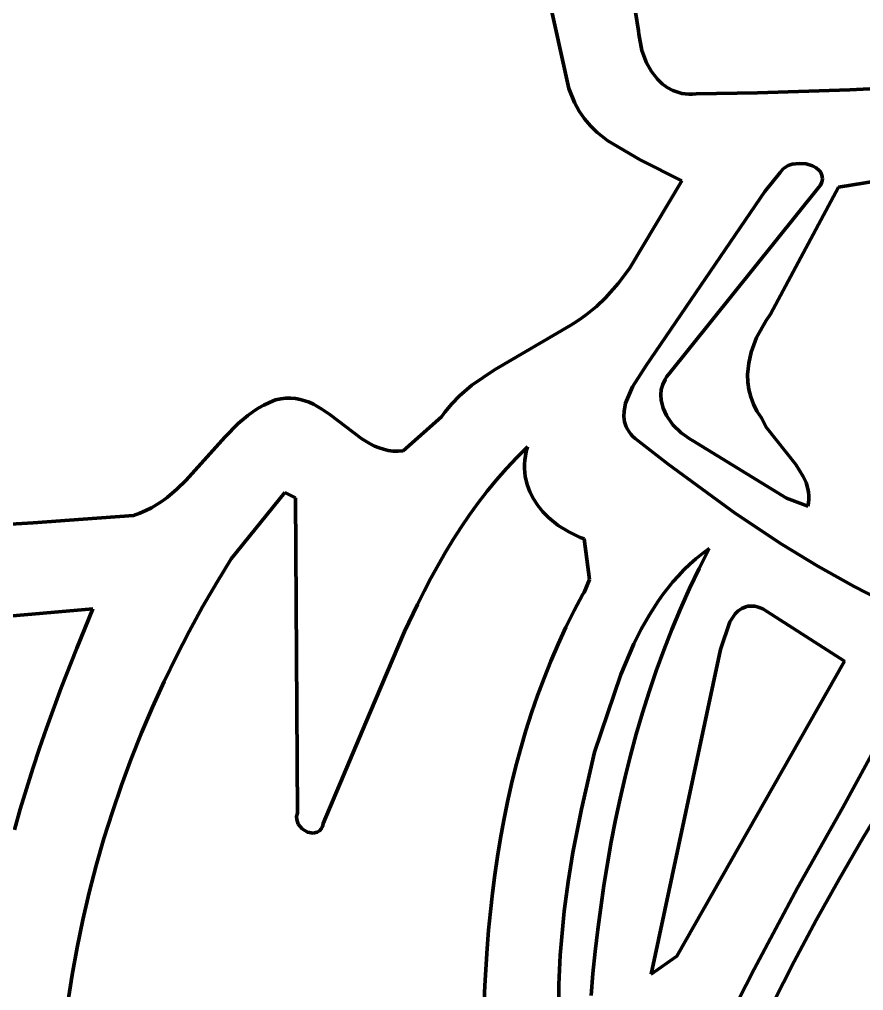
# Model space of a CAD drawing. Header units: millimetres. Extents: x 0 to 14, y 0 to 17.6.
# Drawn here: x 8.891 to 9.895, y 11.495 to 12.651 of the extents above; entities that cross this region are included whole.
import ezdxf

# ---------------------------------------------------------------- set-up
doc = ezdxf.new("R2010")
doc.units = ezdxf.units.MM
doc.layers.add('color#010506ff', color=7, linetype='CONTINUOUS', lineweight=100)
doc.layers.add('color#ffffffff', color=7, linetype='CONTINUOUS', lineweight=100)

msp = doc.modelspace()

# ---------------------------------------------------------------- linework, layer by layer
at = {"layer": 'color#010506ff'}
for p, q in [((9.4876, 13.5414), (9.6275, 12.637)), ((9.5448, 12.5685), (9.5112, 12.7204)), ((9.6275, 12.637), (9.6278, 12.6331)), ((9.6278, 12.6331), (9.6315, 12.6138)), ((9.6315, 12.6138), (9.6372, 12.5989)), ((9.6372, 12.5989), (9.643, 12.5886)), ((9.643, 12.5886), (9.6501, 12.5795)), ((9.6501, 12.5795), (9.6556, 12.5742)), ((9.5515, 12.5518), (9.5448, 12.5685)), ((9.6556, 12.5742), (9.6616, 12.5697)), ((9.6616, 12.5697), (9.6683, 12.5662)), ((9.6683, 12.5662), (9.6755, 12.5636)), ((9.7693, 12.5635), (9.8792, 12.5669)), ((9.8792, 12.5669), (10.0256, 12.5739)), ((9.6755, 12.5636), (9.6793, 12.5627)), ((9.6793, 12.5627), (9.6833, 12.5621)), ((9.6833, 12.5621), (9.6874, 12.5618)), ((9.6874, 12.5618), (9.6917, 12.5619)), ((9.6917, 12.5619), (9.6961, 12.5622)), ((9.6961, 12.5622), (9.7693, 12.5635)), ((9.5541, 12.5466), (9.5515, 12.5518)), ((9.5569, 12.5417), (9.5541, 12.5466)), ((9.5632, 12.5325), (9.5569, 12.5417)), ((9.5703, 12.5241), (9.5632, 12.5325)), ((9.5781, 12.5164), (9.5703, 12.5241)), ((9.5909, 12.5061), (9.5781, 12.5164)), ((9.6294, 12.4834), (9.5909, 12.5061)), ((10.1433, 12.497), (9.8656, 12.4511)), ((9.6791, 12.4584), (9.6294, 12.4834)), ((9.8012, 12.4741), (9.7993, 12.4724)), ((9.8055, 12.4767), (9.8012, 12.4741)), ((9.8105, 12.4784), (9.8055, 12.4767)), ((9.8187, 12.4794), (9.8105, 12.4784)), ((9.827, 12.4787), (9.8187, 12.4794)), ((9.8346, 12.4764), (9.827, 12.4787)), ((9.839, 12.474), (9.8346, 12.4764)), ((9.8426, 12.471), (9.839, 12.474)), ((9.7963, 12.4684), (9.7781, 12.446)), ((9.7977, 12.4706), (9.7963, 12.4684)), ((9.7993, 12.4724), (9.7977, 12.4706)), ((9.844, 12.4693), (9.8426, 12.471)), ((9.8451, 12.4674), (9.844, 12.4693)), ((9.8459, 12.4654), (9.8451, 12.4674)), ((9.8463, 12.4633), (9.8459, 12.4654)), ((9.8464, 12.4611), (9.8463, 12.4633)), ((9.617, 12.3543), (9.6791, 12.4584)), ((9.6632, 12.2281), (9.8423, 12.4509)), ((9.8656, 12.4511), (9.7847, 12.2998)), ((9.8423, 12.4509), (9.844, 12.4536)), ((9.844, 12.4536), (9.8452, 12.4562)), ((9.8452, 12.4562), (9.846, 12.4587)), ((9.846, 12.4587), (9.8464, 12.4611)), ((9.7781, 12.446), (9.6369, 12.2386)), ((9.6033, 12.3363), (9.617, 12.3543)), ((9.5884, 12.3195), (9.6033, 12.3363)), ((9.5775, 12.3091), (9.5884, 12.3195)), ((9.5659, 12.2995), (9.5775, 12.3091)), ((9.5469, 12.2867), (9.5534, 12.2907)), ((9.5534, 12.2907), (9.5598, 12.295)), ((9.5598, 12.295), (9.5659, 12.2995)), ((9.7794, 12.2923), (9.7681, 12.2721)), ((9.7847, 12.2998), (9.7794, 12.2923)), ((9.4563, 12.2335), (9.5469, 12.2867)), ((9.7681, 12.2721), (9.7617, 12.2548)), ((9.7617, 12.2548), (9.7587, 12.2415)), ((9.4294, 12.2152), (9.4563, 12.2335)), ((9.6369, 12.2386), (9.6203, 12.2132)), ((9.7587, 12.2415), (9.7575, 12.228)), ((9.6564, 12.2163), (9.6592, 12.2223)), ((9.6592, 12.2223), (9.661, 12.2253)), ((9.661, 12.2253), (9.6632, 12.2281)), ((9.7575, 12.228), (9.7577, 12.2191)), ((9.7577, 12.2191), (9.7589, 12.2102)), ((9.4146, 12.2026), (9.4294, 12.2152)), ((9.6203, 12.2132), (9.6122, 12.1941)), ((9.6542, 12.2038), (9.6547, 12.2101)), ((9.6547, 12.2101), (9.6564, 12.2163)), ((9.7589, 12.2102), (9.7611, 12.2014)), ((9.1884, 12.1949), (9.1955, 12.1979)), ((9.1955, 12.1979), (9.2018, 12.1993)), ((9.2018, 12.1993), (9.2079, 12.2)), ((9.2079, 12.2), (9.2138, 12.2)), ((9.2138, 12.2), (9.2195, 12.1995)), ((9.2195, 12.1995), (9.225, 12.1985)), ((9.225, 12.1985), (9.2304, 12.1969)), ((9.2304, 12.1969), (9.2356, 12.195)), ((9.4054, 12.1933), (9.4146, 12.2026)), ((9.6546, 12.1975), (9.6542, 12.2038)), ((9.6569, 12.1881), (9.6546, 12.1975)), ((9.7611, 12.2014), (9.7643, 12.1929)), ((9.1688, 12.1837), (9.1751, 12.1878)), ((9.1751, 12.1878), (9.1816, 12.1916)), ((9.1816, 12.1916), (9.1884, 12.1949)), ((9.2356, 12.195), (9.2408, 12.1926)), ((9.2408, 12.1926), (9.2507, 12.1869)), ((9.2507, 12.1869), (9.2603, 12.1803)), ((9.397, 12.1832), (9.4054, 12.1933)), ((9.6104, 12.1845), (9.6102, 12.1781)), ((9.6122, 12.1941), (9.6104, 12.1845)), ((9.661, 12.1791), (9.6569, 12.1881)), ((9.7643, 12.1929), (9.7685, 12.1845)), ((9.7685, 12.1845), (9.774, 12.1765)), ((9.1513, 12.1696), (9.1628, 12.1793)), ((9.1628, 12.1793), (9.1688, 12.1837)), ((9.2603, 12.1803), (9.2984, 12.1513)), ((9.3475, 12.1371), (9.3931, 12.1778)), ((9.3931, 12.1778), (9.397, 12.1832)), ((9.6102, 12.1781), (9.6111, 12.1719)), ((9.6686, 12.168), (9.661, 12.1791)), ((9.774, 12.1765), (9.7797, 12.1655)), ((9.1352, 12.1536), (9.1513, 12.1696)), ((9.6111, 12.1719), (9.6131, 12.1658)), ((9.6131, 12.1658), (9.6145, 12.1629)), ((9.6145, 12.1629), (9.6163, 12.16)), ((9.6782, 12.1585), (9.6686, 12.168)), ((9.7797, 12.1655), (9.8147, 12.1209)), ((9.0892, 12.1021), (9.1352, 12.1536)), ((9.2984, 12.1513), (9.3083, 12.1454)), ((9.6163, 12.16), (9.6184, 12.1572)), ((9.6184, 12.1572), (9.6209, 12.1544)), ((9.6209, 12.1544), (9.6238, 12.1518)), ((9.6238, 12.1518), (9.6628, 12.1212)), ((9.6891, 12.1511), (9.6782, 12.1585)), ((9.6919, 12.1497), (9.6891, 12.1511)), ((9.8037, 12.0809), (9.6919, 12.1497)), ((9.3083, 12.1454), (9.3135, 12.1429)), ((9.3135, 12.1429), (9.3188, 12.1407)), ((9.3188, 12.1407), (9.3242, 12.139)), ((9.3242, 12.139), (9.3297, 12.1377)), ((9.4955, 12.1418), (9.4827, 12.1292)), ((9.4941, 12.1366), (9.4955, 12.1418)), ((9.3297, 12.1377), (9.3355, 12.137)), ((9.3355, 12.137), (9.3414, 12.1368)), ((9.3414, 12.1368), (9.3475, 12.1371)), ((9.4827, 12.1292), (9.4705, 12.1162)), ((9.4924, 12.1262), (9.4931, 12.1314)), ((9.4931, 12.1314), (9.4941, 12.1366)), ((9.4705, 12.1162), (9.4587, 12.1028)), ((9.492, 12.1212), (9.4924, 12.1262)), ((9.492, 12.1162), (9.492, 12.1212)), ((9.4923, 12.1114), (9.492, 12.1162)), ((9.6628, 12.1212), (9.7431, 12.0625)), ((9.8147, 12.1209), (9.8237, 12.1068)), ((9.4929, 12.1066), (9.4923, 12.1114)), ((9.495, 12.0973), (9.4929, 12.1066)), ((9.8237, 12.1068), (9.827, 12.0995)), ((9.0783, 12.0915), (9.0892, 12.1021)), ((9.4587, 12.1028), (9.4475, 12.0892)), ((9.4983, 12.0884), (9.495, 12.0973)), ((9.827, 12.0995), (9.8292, 12.0918)), ((9.8292, 12.0918), (9.8299, 12.0879)), ((9.0607, 12.0773), (9.0668, 12.0818)), ((9.0668, 12.0818), (9.0783, 12.0915)), ((9.2067, 12.0875), (9.143, 12.0087)), ((9.2196, 12.0812), (9.2067, 12.0875)), ((9.2216, 11.7061), (9.2196, 12.0812)), ((9.4475, 12.0892), (9.4367, 12.0752)), ((9.5025, 12.08), (9.4983, 12.0884)), ((9.8292, 12.0712), (9.8037, 12.0809)), ((9.8299, 12.0879), (9.8303, 12.0839)), ((9.8303, 12.0839), (9.8303, 12.0797)), ((9.0411, 12.066), (9.0479, 12.0694)), ((9.0479, 12.0694), (9.0544, 12.0732)), ((9.0544, 12.0732), (9.0607, 12.0773)), ((9.4367, 12.0752), (9.4264, 12.0609)), ((9.5077, 12.0721), (9.5025, 12.08)), ((9.5137, 12.0646), (9.5077, 12.0721)), ((9.8299, 12.0755), (9.8292, 12.0712)), ((9.8303, 12.0797), (9.8299, 12.0755)), ((8.9668, 12.0558), (9.0265, 12.0603)), ((9.0265, 12.0603), (9.034, 12.0629)), ((9.034, 12.0629), (9.0411, 12.066)), ((9.4264, 12.0609), (9.4165, 12.0463)), ((9.5205, 12.0577), (9.5137, 12.0646)), ((9.5319, 12.0485), (9.5205, 12.0577)), ((9.7431, 12.0625), (9.7984, 12.0259)), ((8.8473, 12.0478), (8.9071, 12.0516)), ((8.9071, 12.0516), (8.9668, 12.0558)), ((9.4165, 12.0463), (9.407, 12.0315)), ((9.5446, 12.0406), (9.5319, 12.0485)), ((9.5583, 12.0342), (9.5446, 12.0406)), ((9.563, 12.0324), (9.5583, 12.0342)), ((9.407, 12.0315), (9.3979, 12.0165)), ((9.5693, 11.9841), (9.563, 12.0324)), ((9.7984, 12.0259), (9.8409, 12)), ((9.3979, 12.0165), (9.3891, 12.0012)), ((9.7036, 12.015), (9.696, 12.0088)), ((9.6996, 11.9972), (9.7115, 12.0209)), ((9.7115, 12.0209), (9.7036, 12.015)), ((9.143, 12.0087), (9.1256, 11.9803)), ((9.3891, 12.0012), (9.3806, 11.9858)), ((9.6887, 12.0022), (9.6817, 11.9955)), ((9.696, 12.0088), (9.6887, 12.0022)), ((9.8409, 12), (9.8842, 11.9757)), ((9.675, 11.9884), (9.6686, 11.9812)), ((9.6817, 11.9955), (9.675, 11.9884)), ((9.6882, 11.9732), (9.6996, 11.9972)), ((9.1256, 11.9803), (9.1089, 11.9515)), ((9.3806, 11.9858), (9.3724, 11.9701)), ((9.5629, 11.9687), (9.5693, 11.9841)), ((9.6686, 11.9812), (9.6625, 11.9737)), ((9.3724, 11.9701), (9.3645, 11.9543)), ((9.5511, 11.947), (9.5615, 11.9666)), ((9.5615, 11.9666), (9.5629, 11.9687)), ((9.6566, 11.966), (9.651, 11.9581)), ((9.6625, 11.9737), (9.6566, 11.966)), ((9.6775, 11.9491), (9.6882, 11.9732)), ((9.8842, 11.9757), (9.9137, 11.9605)), ((9.3645, 11.9543), (9.3493, 11.9223)), ((9.651, 11.9581), (9.6405, 11.9418)), ((8.9783, 11.949), (8.8481, 11.9376)), ((8.959, 11.9022), (8.9783, 11.949)), ((9.1089, 11.9515), (9.0929, 11.9222)), ((9.5413, 11.9272), (9.5511, 11.947)), ((9.6405, 11.9418), (9.6309, 11.9248)), ((9.6674, 11.9247), (9.6775, 11.9491)), ((9.7425, 11.9431), (9.7362, 11.9338)), ((9.7463, 11.9468), (9.7425, 11.9431)), ((9.7505, 11.9497), (9.7463, 11.9468)), ((9.7552, 11.9516), (9.7505, 11.9497)), ((9.7577, 11.9522), (9.7552, 11.9516)), ((9.7603, 11.9525), (9.7577, 11.9522)), ((9.7631, 11.9525), (9.7603, 11.9525)), ((9.766, 11.9522), (9.7631, 11.9525)), ((9.769, 11.9515), (9.766, 11.9522)), ((9.7722, 11.9504), (9.769, 11.9515)), ((9.7755, 11.949), (9.7722, 11.9504)), ((9.8728, 11.8868), (9.7755, 11.949)), ((9.7362, 11.9338), (9.7252, 11.9009)), ((9.0929, 11.9222), (9.0776, 11.8926)), ((9.3493, 11.9223), (9.3075, 11.824)), ((9.532, 11.9071), (9.5413, 11.9272)), ((9.6309, 11.9248), (9.622, 11.9073)), ((9.6578, 11.9001), (9.6674, 11.9247)), ((9.5233, 11.8869), (9.532, 11.9071)), ((9.622, 11.9073), (9.6064, 11.8711)), ((8.9406, 11.855), (8.959, 11.9022)), ((9.7252, 11.9009), (9.6425, 11.5143)), ((9.6488, 11.8753), (9.6578, 11.9001)), ((9.0776, 11.8926), (9.0631, 11.8626)), ((9.5152, 11.8665), (9.5233, 11.8869)), ((9.6733, 11.5357), (9.8728, 11.8868)), ((9.6403, 11.8504), (9.6488, 11.8753)), ((9.0631, 11.8626), (9.0492, 11.8322)), ((9.5075, 11.8459), (9.5152, 11.8665)), ((9.6064, 11.8711), (9.5754, 11.7784)), ((8.9232, 11.8072), (8.9406, 11.855)), ((9.6324, 11.8253), (9.6403, 11.8504)), ((9.5004, 11.8252), (9.5075, 11.8459)), ((9.0492, 11.8322), (9.0362, 11.8015)), ((9.3075, 11.824), (9.2525, 11.6936)), ((9.4937, 11.8042), (9.5004, 11.8252)), ((9.625, 11.8001), (9.6324, 11.8253)), ((8.9149, 11.7832), (8.9232, 11.8072)), ((9.4876, 11.7832), (9.4937, 11.8042)), ((9.0362, 11.8015), (9.0238, 11.7705)), ((9.6181, 11.7747), (9.625, 11.8001)), ((9.9149, 11.7934), (9.8708, 11.7126)), ((8.9069, 11.759), (8.9149, 11.7832)), ((9.4818, 11.762), (9.4876, 11.7832)), ((9.0238, 11.7705), (9.0123, 11.7392)), ((9.5754, 11.7784), (9.5596, 11.7106)), ((9.6117, 11.7492), (9.6181, 11.7747)), ((8.8992, 11.7348), (8.9069, 11.759)), ((9.4766, 11.7407), (9.4818, 11.762)), ((9.6057, 11.7235), (9.6117, 11.7492)), ((8.8919, 11.7105), (8.8992, 11.7348)), ((9.0123, 11.7392), (9.0015, 11.7076)), ((9.4718, 11.7193), (9.4766, 11.7407)), ((9.6003, 11.6978), (9.6057, 11.7235)), ((9.8945, 11.676), (9.9234, 11.7238)), ((8.8849, 11.686), (8.8919, 11.7105)), ((9.4674, 11.6977), (9.4718, 11.7193)), ((9.5596, 11.7106), (9.5495, 11.6589)), ((9.8708, 11.7126), (9.817, 11.6171)), ((9.0015, 11.7076), (8.9915, 11.6757)), ((9.2207, 11.7021), (9.2216, 11.7061)), ((9.2208, 11.6982), (9.2207, 11.7021)), ((9.2226, 11.6929), (9.2208, 11.6982)), ((9.2273, 11.6871), (9.2226, 11.6929)), ((9.2502, 11.6876), (9.2479, 11.6848)), ((9.2512, 11.6893), (9.2502, 11.6876)), ((9.2519, 11.6913), (9.2512, 11.6893)), ((9.2525, 11.6936), (9.2519, 11.6913)), ((9.4634, 11.6761), (9.4674, 11.6977)), ((9.5952, 11.6719), (9.6003, 11.6978)), ((8.9915, 11.6757), (8.9823, 11.6437)), ((9.2335, 11.6833), (9.2273, 11.6871)), ((9.2403, 11.682), (9.2335, 11.6833)), ((9.2451, 11.6831), (9.2403, 11.682)), ((9.2479, 11.6848), (9.2451, 11.6831)), ((9.4598, 11.6544), (9.4634, 11.6761)), ((9.8664, 11.6275), (9.8945, 11.676)), ((9.5906, 11.6459), (9.5952, 11.6719)), ((9.4566, 11.6326), (9.4598, 11.6544)), ((9.5495, 11.6589), (9.5439, 11.6242)), ((8.9823, 11.6437), (8.9739, 11.6114)), ((9.5864, 11.6199), (9.5906, 11.6459)), ((9.4537, 11.6107), (9.4566, 11.6326)), ((9.5439, 11.6242), (9.5393, 11.5894)), ((9.5826, 11.5938), (9.5864, 11.6199)), ((9.8392, 11.5786), (9.8664, 11.6275)), ((8.9739, 11.6114), (8.9662, 11.5789)), ((9.4513, 11.5888), (9.4537, 11.6107)), ((9.817, 11.6171), (9.7651, 11.5204)), ((9.4491, 11.5668), (9.4513, 11.5888)), ((9.5393, 11.5894), (9.5358, 11.5544)), ((9.5792, 11.5676), (9.5826, 11.5938)), ((8.9662, 11.5789), (8.9595, 11.5462)), ((9.8129, 11.5292), (9.8392, 11.5786)), ((9.4473, 11.5448), (9.4491, 11.5668)), ((9.5761, 11.5413), (9.5792, 11.5676)), ((9.5358, 11.5544), (9.5345, 11.5369)), ((8.9595, 11.5462), (8.9535, 11.5134)), ((9.4446, 11.5008), (9.4473, 11.5448)), ((9.5734, 11.515), (9.5761, 11.5413)), ((9.5345, 11.5369), (9.5335, 11.5194)), ((9.6425, 11.5143), (9.6733, 11.5357)), ((9.7876, 11.4792), (9.8129, 11.5292)), ((9.5335, 11.5194), (9.5329, 11.5019)), ((9.5711, 11.4887), (9.5734, 11.515)), ((9.7651, 11.5204), (9.7279, 11.4469)), ((8.9535, 11.5134), (8.9483, 11.4805)), ((9.443, 11.4567), (9.4446, 11.5008)), ((9.5329, 11.5019), (9.5326, 11.4844))]:
    msp.add_line(p, q, dxfattribs=at)
at = {"layer": 'color#ffffffff'}
for p, q in [((9.6275, 12.637), (9.4876, 13.5414)), ((9.5112, 12.7204), (9.5448, 12.5685)), ((9.6278, 12.6331), (9.6275, 12.637)), ((9.6315, 12.6138), (9.6278, 12.6331)), ((9.6372, 12.5989), (9.6315, 12.6138)), ((9.643, 12.5886), (9.6372, 12.5989)), ((9.6501, 12.5795), (9.643, 12.5886)), ((9.6556, 12.5742), (9.6501, 12.5795)), ((9.5448, 12.5685), (9.5515, 12.5518)), ((9.6616, 12.5697), (9.6556, 12.5742)), ((9.6683, 12.5662), (9.6616, 12.5697)), ((9.6755, 12.5636), (9.6683, 12.5662)), ((9.8792, 12.5669), (9.7693, 12.5635)), ((10.0256, 12.5739), (9.8792, 12.5669)), ((9.6793, 12.5627), (9.6755, 12.5636)), ((9.6833, 12.5621), (9.6793, 12.5627)), ((9.6874, 12.5618), (9.6833, 12.5621)), ((9.6917, 12.5619), (9.6874, 12.5618)), ((9.6961, 12.5622), (9.6917, 12.5619)), ((9.7693, 12.5635), (9.6961, 12.5622)), ((9.5515, 12.5518), (9.5541, 12.5466)), ((9.5541, 12.5466), (9.5569, 12.5417)), ((9.5569, 12.5417), (9.5632, 12.5325)), ((9.5632, 12.5325), (9.5703, 12.5241)), ((9.5703, 12.5241), (9.5781, 12.5164)), ((9.5781, 12.5164), (9.5909, 12.5061)), ((9.5909, 12.5061), (9.6294, 12.4834)), ((9.8656, 12.4511), (10.1433, 12.497)), ((9.6294, 12.4834), (9.6791, 12.4584)), ((9.7993, 12.4724), (9.8012, 12.4741)), ((9.8012, 12.4741), (9.8055, 12.4767)), ((9.8055, 12.4767), (9.8105, 12.4784)), ((9.8105, 12.4784), (9.8187, 12.4794)), ((9.8187, 12.4794), (9.827, 12.4787)), ((9.827, 12.4787), (9.8346, 12.4764)), ((9.8346, 12.4764), (9.839, 12.474)), ((9.839, 12.474), (9.8426, 12.471)), ((9.7781, 12.446), (9.7963, 12.4684)), ((9.7963, 12.4684), (9.7977, 12.4706)), ((9.7977, 12.4706), (9.7993, 12.4724)), ((9.8426, 12.471), (9.844, 12.4693)), ((9.844, 12.4693), (9.8451, 12.4674)), ((9.8451, 12.4674), (9.8459, 12.4654)), ((9.8459, 12.4654), (9.8463, 12.4633)), ((9.8463, 12.4633), (9.8464, 12.4611)), ((9.6791, 12.4584), (9.617, 12.3543)), ((9.8423, 12.4509), (9.6632, 12.2281)), ((9.7847, 12.2998), (9.8656, 12.4511)), ((9.844, 12.4536), (9.8423, 12.4509)), ((9.8452, 12.4562), (9.844, 12.4536)), ((9.846, 12.4587), (9.8452, 12.4562)), ((9.8464, 12.4611), (9.846, 12.4587)), ((9.6369, 12.2386), (9.7781, 12.446)), ((9.617, 12.3543), (9.6033, 12.3363)), ((9.6033, 12.3363), (9.5884, 12.3195)), ((9.5884, 12.3195), (9.5775, 12.3091)), ((9.5775, 12.3091), (9.5659, 12.2995)), ((9.5534, 12.2907), (9.5469, 12.2867)), ((9.5598, 12.295), (9.5534, 12.2907)), ((9.5659, 12.2995), (9.5598, 12.295)), ((9.7681, 12.2721), (9.7794, 12.2923)), ((9.7794, 12.2923), (9.7847, 12.2998)), ((9.5469, 12.2867), (9.4563, 12.2335)), ((9.7617, 12.2548), (9.7681, 12.2721)), ((9.7587, 12.2415), (9.7617, 12.2548)), ((9.4563, 12.2335), (9.4294, 12.2152)), ((9.6203, 12.2132), (9.6369, 12.2386)), ((9.7575, 12.228), (9.7587, 12.2415)), ((9.6592, 12.2223), (9.6564, 12.2163)), ((9.661, 12.2253), (9.6592, 12.2223)), ((9.6632, 12.2281), (9.661, 12.2253)), ((9.7577, 12.2191), (9.7575, 12.228)), ((9.7589, 12.2102), (9.7577, 12.2191)), ((9.4294, 12.2152), (9.4146, 12.2026)), ((9.6122, 12.1941), (9.6203, 12.2132)), ((9.6547, 12.2101), (9.6542, 12.2038)), ((9.6564, 12.2163), (9.6547, 12.2101)), ((9.7611, 12.2014), (9.7589, 12.2102)), ((9.1955, 12.1979), (9.1884, 12.1949)), ((9.2018, 12.1993), (9.1955, 12.1979)), ((9.2079, 12.2), (9.2018, 12.1993)), ((9.2138, 12.2), (9.2079, 12.2)), ((9.2195, 12.1995), (9.2138, 12.2)), ((9.225, 12.1985), (9.2195, 12.1995)), ((9.2304, 12.1969), (9.225, 12.1985)), ((9.2356, 12.195), (9.2304, 12.1969)), ((9.4146, 12.2026), (9.4054, 12.1933)), ((9.6542, 12.2038), (9.6546, 12.1975)), ((9.6546, 12.1975), (9.6569, 12.1881)), ((9.7643, 12.1929), (9.7611, 12.2014)), ((9.1751, 12.1878), (9.1688, 12.1837)), ((9.1816, 12.1916), (9.1751, 12.1878)), ((9.1884, 12.1949), (9.1816, 12.1916)), ((9.2408, 12.1926), (9.2356, 12.195)), ((9.2507, 12.1869), (9.2408, 12.1926)), ((9.2603, 12.1803), (9.2507, 12.1869)), ((9.4054, 12.1933), (9.397, 12.1832)), ((9.6102, 12.1781), (9.6104, 12.1845)), ((9.6104, 12.1845), (9.6122, 12.1941)), ((9.6569, 12.1881), (9.661, 12.1791)), ((9.7685, 12.1845), (9.7643, 12.1929)), ((9.774, 12.1765), (9.7685, 12.1845)), ((9.1628, 12.1793), (9.1513, 12.1696)), ((9.1688, 12.1837), (9.1628, 12.1793)), ((9.2984, 12.1513), (9.2603, 12.1803)), ((9.3931, 12.1778), (9.3475, 12.1371)), ((9.397, 12.1832), (9.3931, 12.1778)), ((9.6111, 12.1719), (9.6102, 12.1781)), ((9.661, 12.1791), (9.6686, 12.168)), ((9.7797, 12.1655), (9.774, 12.1765)), ((9.1513, 12.1696), (9.1352, 12.1536)), ((9.6131, 12.1658), (9.6111, 12.1719)), ((9.6145, 12.1629), (9.6131, 12.1658)), ((9.6163, 12.16), (9.6145, 12.1629)), ((9.6686, 12.168), (9.6782, 12.1585)), ((9.8147, 12.1209), (9.7797, 12.1655)), ((9.1352, 12.1536), (9.0892, 12.1021)), ((9.3083, 12.1454), (9.2984, 12.1513)), ((9.6184, 12.1572), (9.6163, 12.16)), ((9.6209, 12.1544), (9.6184, 12.1572)), ((9.6238, 12.1518), (9.6209, 12.1544)), ((9.6628, 12.1212), (9.6238, 12.1518)), ((9.6782, 12.1585), (9.6891, 12.1511)), ((9.6891, 12.1511), (9.6919, 12.1497)), ((9.6919, 12.1497), (9.8037, 12.0809)), ((9.3135, 12.1429), (9.3083, 12.1454)), ((9.3188, 12.1407), (9.3135, 12.1429)), ((9.3242, 12.139), (9.3188, 12.1407)), ((9.3297, 12.1377), (9.3242, 12.139)), ((9.4827, 12.1292), (9.4955, 12.1418)), ((9.4955, 12.1418), (9.4941, 12.1366)), ((9.3355, 12.137), (9.3297, 12.1377)), ((9.3414, 12.1368), (9.3355, 12.137)), ((9.3475, 12.1371), (9.3414, 12.1368)), ((9.4705, 12.1162), (9.4827, 12.1292)), ((9.4931, 12.1314), (9.4924, 12.1262)), ((9.4941, 12.1366), (9.4931, 12.1314)), ((9.4587, 12.1028), (9.4705, 12.1162)), ((9.4924, 12.1262), (9.492, 12.1212)), ((9.492, 12.1212), (9.492, 12.1162)), ((9.492, 12.1162), (9.4923, 12.1114)), ((9.7431, 12.0625), (9.6628, 12.1212)), ((9.8237, 12.1068), (9.8147, 12.1209)), ((9.4923, 12.1114), (9.4929, 12.1066)), ((9.4929, 12.1066), (9.495, 12.0973)), ((9.827, 12.0995), (9.8237, 12.1068)), ((9.0892, 12.1021), (9.0783, 12.0915)), ((9.4475, 12.0892), (9.4587, 12.1028)), ((9.495, 12.0973), (9.4983, 12.0884)), ((9.8292, 12.0918), (9.827, 12.0995)), ((9.8299, 12.0879), (9.8292, 12.0918)), ((9.0668, 12.0818), (9.0607, 12.0773)), ((9.0783, 12.0915), (9.0668, 12.0818)), ((9.143, 12.0087), (9.2067, 12.0875)), ((9.2067, 12.0875), (9.2196, 12.0812)), ((9.2196, 12.0812), (9.2216, 11.7061)), ((9.4367, 12.0752), (9.4475, 12.0892)), ((9.4983, 12.0884), (9.5025, 12.08)), ((9.8037, 12.0809), (9.8292, 12.0712)), ((9.8303, 12.0839), (9.8299, 12.0879)), ((9.8303, 12.0797), (9.8303, 12.0839)), ((9.0479, 12.0694), (9.0411, 12.066)), ((9.0544, 12.0732), (9.0479, 12.0694)), ((9.0607, 12.0773), (9.0544, 12.0732)), ((9.4264, 12.0609), (9.4367, 12.0752)), ((9.5025, 12.08), (9.5077, 12.0721)), ((9.5077, 12.0721), (9.5137, 12.0646)), ((9.8292, 12.0712), (9.8299, 12.0755)), ((9.8299, 12.0755), (9.8303, 12.0797)), ((9.0265, 12.0603), (8.9668, 12.0558)), ((9.034, 12.0629), (9.0265, 12.0603)), ((9.0411, 12.066), (9.034, 12.0629)), ((9.4165, 12.0463), (9.4264, 12.0609)), ((9.5137, 12.0646), (9.5205, 12.0577)), ((9.5205, 12.0577), (9.5319, 12.0485)), ((9.7984, 12.0259), (9.7431, 12.0625)), ((8.9071, 12.0516), (8.8473, 12.0478)), ((8.9668, 12.0558), (8.9071, 12.0516)), ((9.407, 12.0315), (9.4165, 12.0463)), ((9.5319, 12.0485), (9.5446, 12.0406)), ((9.5446, 12.0406), (9.5583, 12.0342)), ((9.5583, 12.0342), (9.563, 12.0324)), ((9.3979, 12.0165), (9.407, 12.0315)), ((9.563, 12.0324), (9.5693, 11.9841)), ((9.8409, 12), (9.7984, 12.0259)), ((9.3891, 12.0012), (9.3979, 12.0165)), ((9.696, 12.0088), (9.7036, 12.015)), ((9.7115, 12.0209), (9.6996, 11.9972)), ((9.7036, 12.015), (9.7115, 12.0209)), ((9.1256, 11.9803), (9.143, 12.0087)), ((9.3806, 11.9858), (9.3891, 12.0012)), ((9.6817, 11.9955), (9.6887, 12.0022)), ((9.6887, 12.0022), (9.696, 12.0088)), ((9.8842, 11.9757), (9.8409, 12)), ((9.6686, 11.9812), (9.675, 11.9884)), ((9.675, 11.9884), (9.6817, 11.9955)), ((9.6996, 11.9972), (9.6882, 11.9732)), ((9.1089, 11.9515), (9.1256, 11.9803)), ((9.3724, 11.9701), (9.3806, 11.9858)), ((9.5693, 11.9841), (9.5629, 11.9687)), ((9.6625, 11.9737), (9.6686, 11.9812)), ((9.3645, 11.9543), (9.3724, 11.9701)), ((9.5615, 11.9666), (9.5511, 11.947)), ((9.5629, 11.9687), (9.5615, 11.9666)), ((9.651, 11.9581), (9.6566, 11.966)), ((9.6566, 11.966), (9.6625, 11.9737)), ((9.6882, 11.9732), (9.6775, 11.9491)), ((9.9137, 11.9605), (9.8842, 11.9757)), ((9.3493, 11.9223), (9.3645, 11.9543)), ((9.6405, 11.9418), (9.651, 11.9581)), ((8.8481, 11.9376), (8.9783, 11.949)), ((8.9783, 11.949), (8.959, 11.9022)), ((9.0929, 11.9222), (9.1089, 11.9515)), ((9.5511, 11.947), (9.5413, 11.9272)), ((9.6309, 11.9248), (9.6405, 11.9418)), ((9.6775, 11.9491), (9.6674, 11.9247)), ((9.7362, 11.9338), (9.7425, 11.9431)), ((9.7425, 11.9431), (9.7463, 11.9468)), ((9.7463, 11.9468), (9.7505, 11.9497)), ((9.7505, 11.9497), (9.7552, 11.9516)), ((9.7552, 11.9516), (9.7577, 11.9522)), ((9.7577, 11.9522), (9.7603, 11.9525)), ((9.7603, 11.9525), (9.7631, 11.9525)), ((9.7631, 11.9525), (9.766, 11.9522)), ((9.766, 11.9522), (9.769, 11.9515)), ((9.769, 11.9515), (9.7722, 11.9504)), ((9.7722, 11.9504), (9.7755, 11.949)), ((9.7755, 11.949), (9.8728, 11.8868)), ((9.7252, 11.9009), (9.7362, 11.9338)), ((9.0776, 11.8926), (9.0929, 11.9222)), ((9.3075, 11.824), (9.3493, 11.9223)), ((9.5413, 11.9272), (9.532, 11.9071)), ((9.622, 11.9073), (9.6309, 11.9248)), ((9.6674, 11.9247), (9.6578, 11.9001)), ((9.532, 11.9071), (9.5233, 11.8869)), ((9.6064, 11.8711), (9.622, 11.9073)), ((8.959, 11.9022), (8.9406, 11.855)), ((9.6425, 11.5143), (9.7252, 11.9009)), ((9.6578, 11.9001), (9.6488, 11.8753)), ((9.0631, 11.8626), (9.0776, 11.8926)), ((9.5233, 11.8869), (9.5152, 11.8665)), ((9.8728, 11.8868), (9.6733, 11.5357)), ((9.6488, 11.8753), (9.6403, 11.8504)), ((9.0492, 11.8322), (9.0631, 11.8626)), ((9.5152, 11.8665), (9.5075, 11.8459)), ((9.5754, 11.7784), (9.6064, 11.8711)), ((8.9406, 11.855), (8.9232, 11.8072)), ((9.6403, 11.8504), (9.6324, 11.8253)), ((9.5075, 11.8459), (9.5004, 11.8252)), ((9.0362, 11.8015), (9.0492, 11.8322)), ((9.2525, 11.6936), (9.3075, 11.824)), ((9.5004, 11.8252), (9.4937, 11.8042)), ((9.6324, 11.8253), (9.625, 11.8001)), ((8.9232, 11.8072), (8.9149, 11.7832)), ((9.4937, 11.8042), (9.4876, 11.7832)), ((9.0238, 11.7705), (9.0362, 11.8015)), ((9.625, 11.8001), (9.6181, 11.7747)), ((9.8708, 11.7126), (9.9149, 11.7934)), ((8.9149, 11.7832), (8.9069, 11.759)), ((9.4876, 11.7832), (9.4818, 11.762)), ((9.0123, 11.7392), (9.0238, 11.7705)), ((9.5596, 11.7106), (9.5754, 11.7784)), ((9.6181, 11.7747), (9.6117, 11.7492)), ((8.9069, 11.759), (8.8992, 11.7348)), ((9.4818, 11.762), (9.4766, 11.7407)), ((9.6117, 11.7492), (9.6057, 11.7235)), ((8.8992, 11.7348), (8.8919, 11.7105)), ((9.0015, 11.7076), (9.0123, 11.7392)), ((9.4766, 11.7407), (9.4718, 11.7193)), ((9.6057, 11.7235), (9.6003, 11.6978)), ((9.9234, 11.7238), (9.8945, 11.676)), ((8.8919, 11.7105), (8.8849, 11.686)), ((9.4718, 11.7193), (9.4674, 11.6977)), ((9.5495, 11.6589), (9.5596, 11.7106)), ((9.817, 11.6171), (9.8708, 11.7126)), ((8.9915, 11.6757), (9.0015, 11.7076)), ((9.2216, 11.7061), (9.2207, 11.7021)), ((9.2207, 11.7021), (9.2208, 11.6982)), ((9.2208, 11.6982), (9.2226, 11.6929)), ((9.2226, 11.6929), (9.2273, 11.6871)), ((9.2479, 11.6848), (9.2502, 11.6876)), ((9.2502, 11.6876), (9.2512, 11.6893)), ((9.2512, 11.6893), (9.2519, 11.6913)), ((9.2519, 11.6913), (9.2525, 11.6936)), ((9.4674, 11.6977), (9.4634, 11.6761)), ((9.6003, 11.6978), (9.5952, 11.6719)), ((8.9823, 11.6437), (8.9915, 11.6757)), ((9.2273, 11.6871), (9.2335, 11.6833)), ((9.2335, 11.6833), (9.2403, 11.682)), ((9.2403, 11.682), (9.2451, 11.6831)), ((9.2451, 11.6831), (9.2479, 11.6848)), ((9.4634, 11.6761), (9.4598, 11.6544)), ((9.8945, 11.676), (9.8664, 11.6275)), ((9.5952, 11.6719), (9.5906, 11.6459)), ((9.4598, 11.6544), (9.4566, 11.6326)), ((9.5439, 11.6242), (9.5495, 11.6589)), ((8.9739, 11.6114), (8.9823, 11.6437)), ((9.5906, 11.6459), (9.5864, 11.6199)), ((9.4566, 11.6326), (9.4537, 11.6107)), ((9.5393, 11.5894), (9.5439, 11.6242)), ((9.5864, 11.6199), (9.5826, 11.5938)), ((9.8664, 11.6275), (9.8392, 11.5786)), ((8.9662, 11.5789), (8.9739, 11.6114)), ((9.4537, 11.6107), (9.4513, 11.5888)), ((9.7651, 11.5204), (9.817, 11.6171)), ((9.4513, 11.5888), (9.4491, 11.5668)), ((9.5358, 11.5544), (9.5393, 11.5894)), ((9.5826, 11.5938), (9.5792, 11.5676)), ((8.9595, 11.5462), (8.9662, 11.5789)), ((9.8392, 11.5786), (9.8129, 11.5292)), ((9.4491, 11.5668), (9.4473, 11.5448)), ((9.5792, 11.5676), (9.5761, 11.5413)), ((9.5345, 11.5369), (9.5358, 11.5544)), ((8.9535, 11.5134), (8.9595, 11.5462)), ((9.4473, 11.5448), (9.4446, 11.5008)), ((9.5761, 11.5413), (9.5734, 11.515)), ((9.5335, 11.5194), (9.5345, 11.5369)), ((9.6733, 11.5357), (9.6425, 11.5143)), ((9.8129, 11.5292), (9.7876, 11.4792)), ((9.5329, 11.5019), (9.5335, 11.5194)), ((9.5734, 11.515), (9.5711, 11.4887)), ((9.7279, 11.4469), (9.7651, 11.5204)), ((8.9483, 11.4805), (8.9535, 11.5134)), ((9.4446, 11.5008), (9.443, 11.4567)), ((9.5326, 11.4844), (9.5329, 11.5019))]:
    msp.add_line(p, q, dxfattribs=at)

doc.saveas('drawing.dxf')
